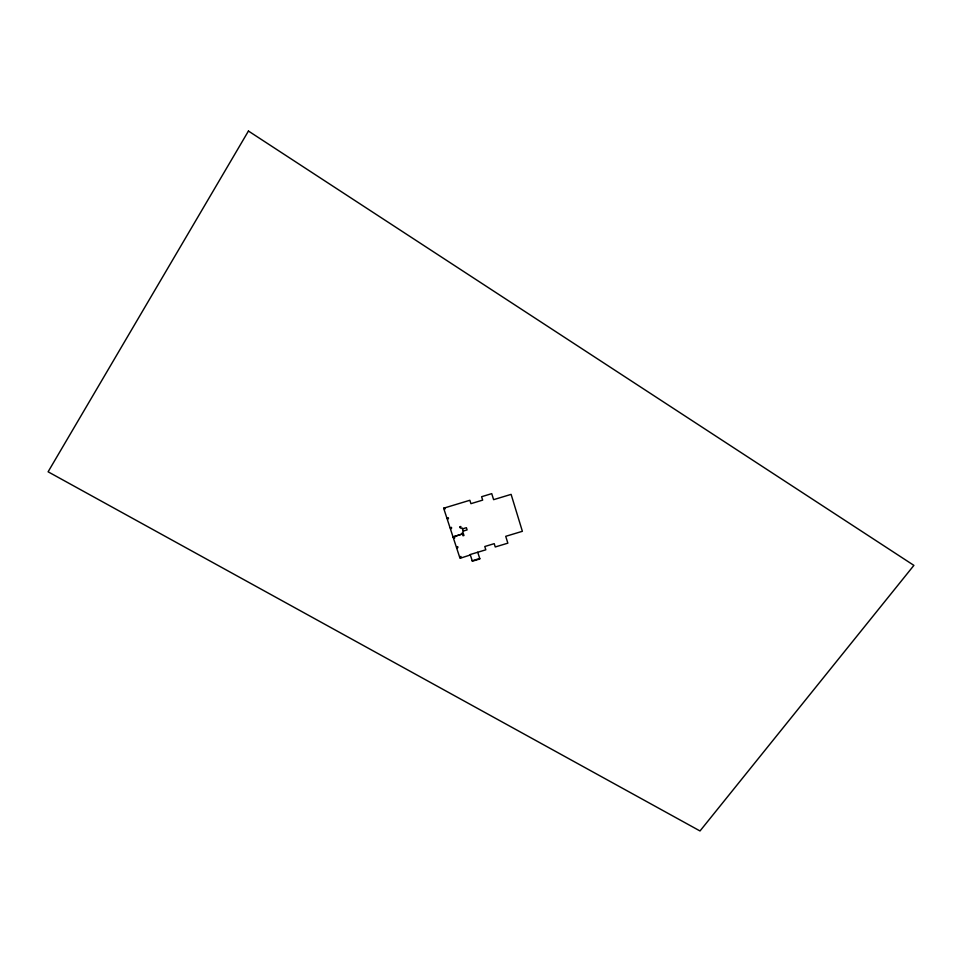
<?xml version="1.0" encoding="UTF-8"?>
<svg xmlns="http://www.w3.org/2000/svg" width="962" height="962" viewBox="0 0 962 962"><rect width="100%" height="100%" fill="white"/><g stroke="black" fill="none" stroke-linecap="round" stroke-linejoin="round"><path stroke-width="1.44" d="M470.262 555.002L460.016 558.309L443.65 508.201L469.853 500.276L470.935 503.667L482.671 500.12L481.601 496.717L491.738 493.638L493.614 499.663L511.111 494.372L522.378 531.301L505.723 536.327L507.852 543.157L495.25 546.969L494.215 543.662L484.776 546.512L485.822 549.807L470.202 554.533L472.366 561.219L479.882 558.946L477.741 552.248M460.016 526.863C462.686 526.118 458.489 526.479 460.425 528.102L462.181 528.018L463.419 531.866L462.133 533.14L463.011 535.774L463.961 535.485L463.371 533.645L453.03 536.928L463.371 533.645M462.457 528.884L466.39 527.693L467.099 529.906L463.167 531.096M472.138 560.798L479.737 558.501M443.999 508.285C445.057 510.966 446.164 506.228 443.999 508.285M447.246 518.217C448.292 520.887 449.398 516.173 447.246 518.217M450.396 527.873C451.443 530.531 452.549 525.841 450.396 527.873M453.547 537.517C454.593 540.163 455.699 535.497 453.547 537.517M456.697 547.137C457.744 549.759 458.814 545.153 456.697 547.137M459.896 556.95C460.93 559.559 462.025 554.942 459.896 556.95M248.436 131.036L48.1 471.801L700.011 830.964L913.9 565.379L248.436 131.036"/></g></svg>
